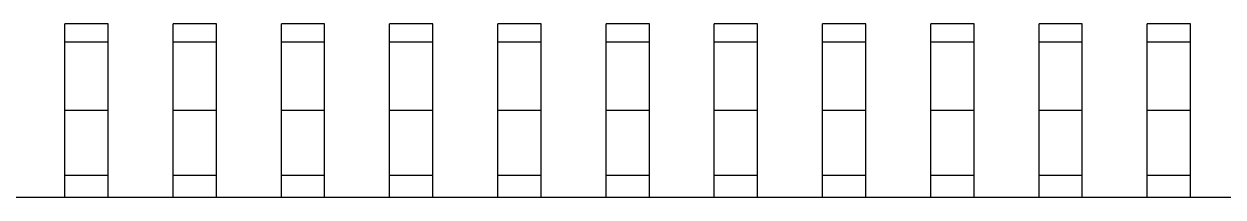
# Model space of a CAD drawing. Header units: inches. Extents: x 246 to 500, y -220 to -17.
# Drawn here: x 451.15 to 456.69, y -138.51 to -137.71 of the extents above; entities that cross this region are included whole.
import ezdxf

# ---------------------------------------------------------------- set-up
doc = ezdxf.new("R2010")
doc.units = ezdxf.units.IN
doc.header["$LTSCALE"] = 1.21
doc.header["$MEASUREMENT"] = 0
doc.layers.get('0').update_dxf_attribs({"linetype": 'CONTINUOUS'})

msp = doc.modelspace()

# ---------------------------------------------------------------- linework, layer by layer
at = {"color": 7, "linetype": 'Continuous'}
for p, q in [((451.54, -137.7065), (451.34, -137.7065)), ((451.34, -138.5065), (451.34, -137.7065)), ((451.54, -138.5065), (451.54, -137.7065)), ((452.04, -137.7065), (451.84, -137.7065)), ((451.84, -138.5065), (451.84, -137.7065)), ((452.04, -138.5065), (452.04, -137.7065)), ((452.54, -137.7065), (452.34, -137.7065)), ((452.34, -138.5065), (452.34, -137.7065)), ((452.54, -138.5065), (452.54, -137.7065)), ((453.04, -137.7065), (452.84, -137.7065)), ((452.84, -138.5065), (452.84, -137.7065)), ((453.04, -138.5065), (453.04, -137.7065)), ((453.54, -137.7065), (453.34, -137.7065)), ((453.34, -138.5065), (453.34, -137.7065)), ((453.54, -138.5065), (453.54, -137.7065)), ((454.04, -137.7066), (453.84, -137.7065)), ((453.84, -138.5065), (453.84, -137.7065)), ((454.04, -138.5066), (454.04, -137.7066)), ((454.54, -137.7066), (454.34, -137.7066)), ((454.34, -138.5066), (454.34, -137.7066)), ((454.54, -138.5066), (454.54, -137.7066)), ((455.04, -137.7066), (454.84, -137.7066)), ((454.84, -138.5066), (454.84, -137.7066)), ((455.04, -138.5066), (455.04, -137.7066)), ((455.54, -137.7066), (455.34, -137.7066)), ((455.34, -138.5066), (455.34, -137.7066)), ((455.54, -138.5066), (455.54, -137.7066)), ((456.04, -137.7066), (455.84, -137.7066)), ((455.84, -138.5066), (455.84, -137.7066)), ((456.04, -138.5066), (456.04, -137.7066)), ((456.54, -137.7066), (456.34, -137.7066)), ((456.34, -138.5066), (456.34, -137.7066)), ((456.54, -138.5066), (456.54, -137.7066)), ((451.34, -137.7892), (451.54, -137.7892)), ((451.84, -137.7892), (452.04, -137.7892)), ((452.34, -137.7892), (452.54, -137.7892)), ((452.84, -137.7892), (453.04, -137.7892)), ((453.34, -137.7892), (453.54, -137.7892)), ((453.84, -137.7892), (454.04, -137.7892)), ((454.34, -137.7892), (454.54, -137.7892)), ((454.84, -137.7892), (455.04, -137.7892)), ((455.34, -137.7892), (455.54, -137.7892)), ((455.84, -137.7892), (456.04, -137.7892)), ((456.34, -137.7892), (456.54, -137.7892)), ((451.54, -138.1065), (451.34, -138.1065)), ((452.04, -138.1065), (451.84, -138.1065)), ((452.54, -138.1065), (452.34, -138.1065)), ((453.04, -138.1065), (452.84, -138.1065)), ((453.54, -138.1065), (453.34, -138.1065)), ((454.04, -138.1066), (453.84, -138.1065)), ((454.54, -138.1066), (454.34, -138.1066)), ((455.04, -138.1066), (454.84, -138.1066)), ((455.54, -138.1066), (455.34, -138.1066)), ((456.04, -138.1066), (455.84, -138.1066)), ((456.54, -138.1066), (456.34, -138.1066)), ((451.54, -138.4065), (451.34, -138.4065)), ((452.04, -138.4065), (451.84, -138.4065)), ((452.54, -138.4065), (452.34, -138.4065)), ((453.04, -138.4065), (452.84, -138.4065)), ((453.54, -138.4065), (453.34, -138.4065)), ((454.04, -138.4066), (453.84, -138.4065)), ((454.54, -138.4066), (454.34, -138.4066)), ((455.04, -138.4066), (454.84, -138.4066)), ((455.54, -138.4066), (455.34, -138.4066)), ((456.04, -138.4066), (455.84, -138.4066)), ((456.54, -138.4066), (456.34, -138.4066)), ((445.59, -138.5065), (469.79, -138.5066))]:
    msp.add_line(p, q, dxfattribs=at)

doc.saveas('drawing.dxf')
